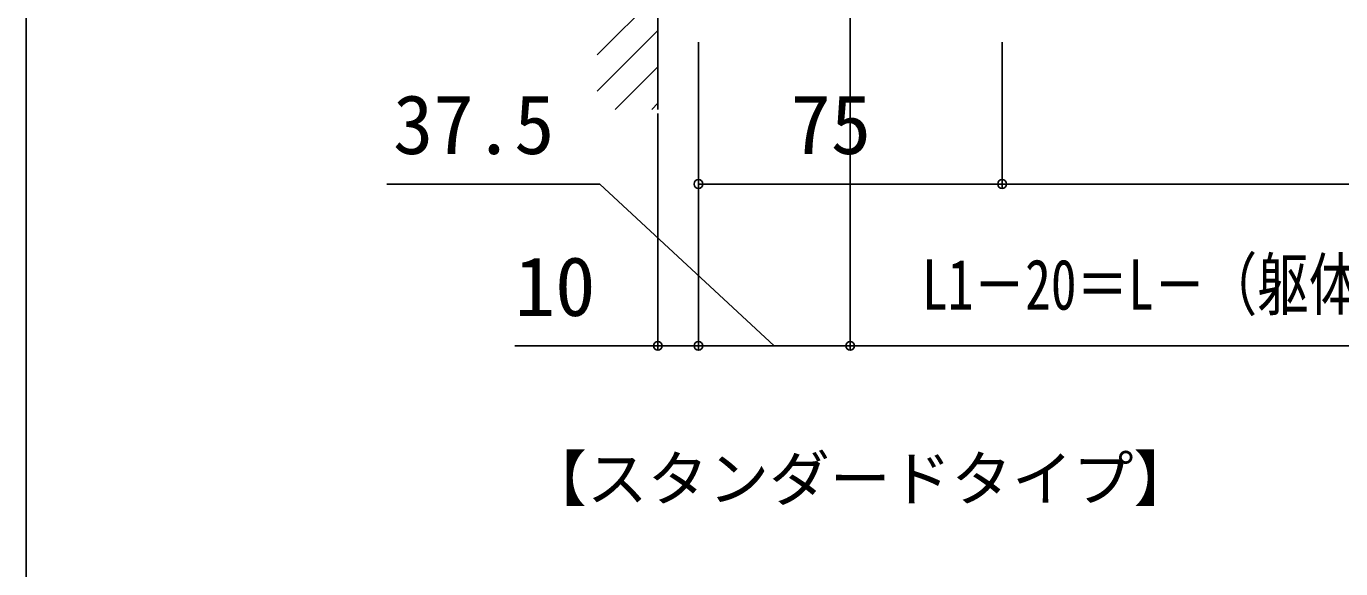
# Model space of a CAD drawing. Units: millimetres, scale not verified. Extents: x -875 to 875, y -1304 to 1297.
# Drawn here: x -875 to -550.4, y -914.2 to -780.2 of the extents above; entities that cross this region are included whole.
import ezdxf
from ezdxf.enums import TextEntityAlignment as Align

# ---------------------------------------------------------------- set-up
doc = ezdxf.new("R2010")
doc.units = ezdxf.units.MM
doc.header["$LTSCALE"] = 8
for name, color, linetype in [('0-2_USER1', 3, 'Continuous'), ('0-8_YKK_D', 6, 'Continuous'), ('0-9_YKK_ZWAK', 7, 'Continuous'), ('0-A_YSS_K', 3, 'Continuous')]:
    doc.layers.add(name, color=color, linetype=linetype)
doc.styles.add('ＭＳ ゴシック', font='')
doc.styles.get('ＭＳ ゴシック').set_extended_font_data('MS Gothic')

msp = doc.modelspace()

# ---------------------------------------------------------------- linework, layer by layer
at = {"layer": '0-8_YKK_D'}
for p, q in [((-671.5, -750.2), (-671.5, -860.2)), ((-671.5, -750.2), (-671.5, -860.2)), ((-709, -784.2), (-709, -820.2)), ((-634, -784.2), (-634, -820.2)), ((-634, -784.2), (-634, -820.2)), ((-719, -801.766), (-719, -860.2)), ((-709, -805.766), (-709, -860.2)), ((-709, -805.766), (-709, -860.2)), ((-709, -819.2), (-634, -819.2)), ((-634, -819.2), (-231.5, -819.2)), ((-709, -859.2), (-671.5, -859.2)), ((-671.5, -859.2), (-194.5, -859.2))]:
    msp.add_line(p, q, dxfattribs=at)
for points in [[(-690.25, -859.2), (-733.362, -819.2), (-785.953, -819.2)], [(-709, -859.2), (-719, -859.2), (-754.3, -859.2)]]:
    msp.add_lwpolyline(points, dxfattribs=at)
for centre in [(-709, -819.2), (-634, -819.2), (-634, -819.2), (-719, -859.2), (-709, -859.2), (-671.5, -859.2)]:
    msp.add_circle(centre, 1.075, dxfattribs=at)
at = {"layer": '0-9_YKK_ZWAK'}
msp.add_line((-875, 1245.8), (-875, -1304.2), dxfattribs=at)
at = {"layer": '0-A_YSS_K'}
for p, q in [((-719, -548.45), (-719, -800.766)), ((-734, -787.29), (-719, -772.29)), ((-734, -796.27), (-719, -781.27)), ((-729.516, -800.766), (-719, -790.251)), ((-720.535, -800.766), (-719, -799.231))]:
    msp.add_line(p, q, dxfattribs=at)

# ---------------------------------------------------------------- texts
at = {"layer": '0-2_USER1', "style": 'ＭＳ ゴシック'}
msp.add_text('【スタンダードタイプ】', height=11, dxfattribs=at).set_placement((-751.557, -900.78), align=Align.BOTTOM_LEFT)
at = {"layer": '0-8_YKK_D', "style": 'ＭＳ ゴシック'}
for s, p in [('37.5', (-784.43, -816.2)), ('75', (-686.273, -816.2)), ('10', (-754.368, -856.2))]:
    msp.add_text(s, height=14.66, dxfattribs=at).set_placement(p, align=Align.BOTTOM_LEFT)
at = {"layer": '0-8_YKK_D', "style": 'ＭＳ ゴシック', "width": 0.75}
msp.add_text('L1－20＝L－（躯体柱／2－外壁厚）×2－（10＋37.5）×2', height=12.46, dxfattribs=at).set_placement((-653.771, -853.978), align=Align.BOTTOM_LEFT)

doc.saveas('drawing.dxf')
